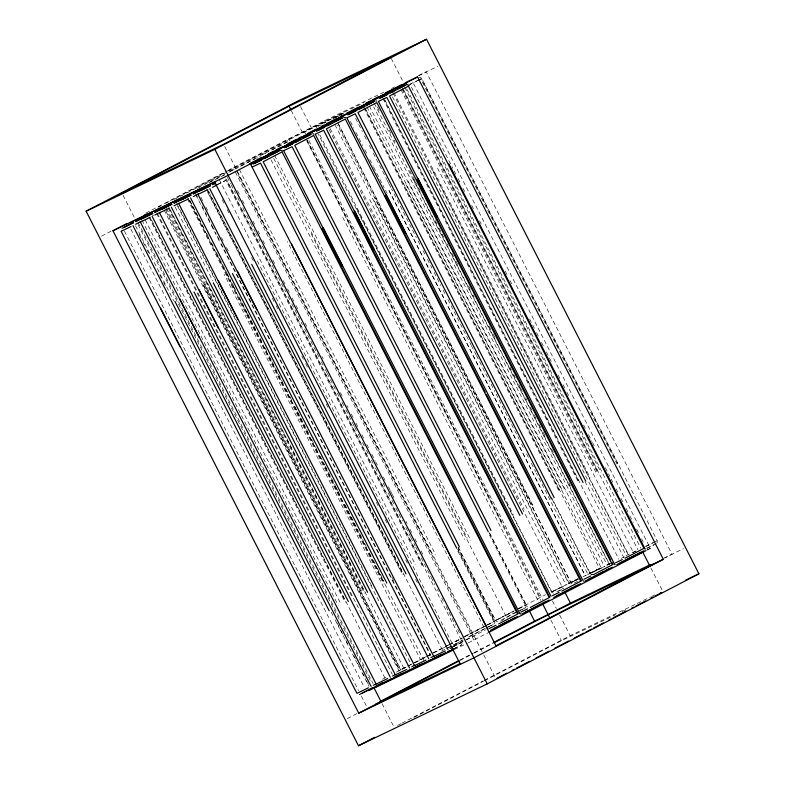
<?xml version="1.0" encoding="UTF-8"?>
<svg xmlns="http://www.w3.org/2000/svg" width="785" height="785" viewBox="0 0 785 785"><rect width="100%" height="100%" fill="white"/><g stroke="black" fill="none" stroke-linecap="round" stroke-linejoin="round"><path stroke-width="0.59" stroke-dasharray="3.92 2.94" d="M259.668 156.863L260.777 155.44L288.311 141.526M657.104 542.847L657.231 540.679L421.731 78.48L420.603 77.45L418.778 77.529M316.218 127.71L317.052 126.935M463.022 639.854L450.6 646.663M525.734 607.492L526.303 604.833M228.798 172.16L254.909 158.766M454.015 648.822L461.708 644.74L462.267 642.081L226.767 179.883L224.942 178.715M493.755 624.212L494.864 622.79L494.717 621.259L458.048 549.323M101.52 236.167L112.383 230.515M145.931 213.069L227.1 170.855M228.023 170.374L288.792 138.768L364.201 102.531M158.02 207.319L161.268 205.631M165.615 203.374L226.384 171.768M227.464 171.199L324.617 120.674L384.954 91.678M174.574 199.38L304.482 131.811L345.007 112.334M197.614 188.292L215.502 178.99M208.898 182.748L225.825 174.319M240.485 166.322L256.263 158.109M272.061 149.896L287.85 141.683M317.797 126.542L326.167 122.195M335.254 117.927L341.936 114.443L332.555 118.957M418.827 75.703L426.255 71.837L672.048 554.239L664.63 558.096M152.418 215.757L153.909 214.982M217.602 184.671L225.825 180.393L422.075 565.553M408.445 85.408L416.678 81.13M417.708 80.6L420.789 78.991L617.039 464.151M382.55 679.221L387.81 676.484M401.508 669.36L412.027 663.884M413.077 663.335L420.446 659.508L224.196 274.348M433.084 652.934L444.663 646.909M445.713 646.359L452.032 643.082L256.332 259.001M464.671 636.507L483.609 626.656L287.359 241.495M496.257 620.081L514.146 610.769M396.405 672.137L425.607 656.947M426.687 656.388L443.996 647.389M445.075 646.82L448.323 645.133M449.403 644.573L462.385 637.822M463.464 637.263L514.303 610.818M518.63 608.571L545.732 594.687M414.823 662.834L427.452 656.27M428.502 655.72L430.612 654.621L234.077 268.921M443.25 648.047L462.188 638.195M474.837 631.621L486.406 625.596M487.465 625.056L493.775 621.769L456.733 549.078M506.423 615.195L513.783 611.368M519.042 608.63L525.361 605.343L488.319 532.652M552.532 591.566L563.669 585.777M568.311 583.903L579.448 578.103M571.745 582.342L578.427 578.859M587.523 574.669L598.661 568.87M590.948 573.109L602.085 567.319M441.415 651.118L454.044 644.544M469.842 636.331L485.621 628.118M501.429 619.905L517.207 611.692M446.39 648.852L449.55 647.203M484.286 629.138L466.221 638.126M487.446 627.5L489.546 626.401M490.596 625.851L492.705 624.762M515.873 612.712C510.299 612.751 500.575 625.37 495.315 620.582L458.116 547.547M519.022 611.073L521.132 609.974M522.182 609.425L525.342 607.786L519.915 610.396M606.726 565.435L610.779 563.336M556.771 591.88L563.453 588.397M633.024 552.522L636.066 550.942M453.151 646.673L465.063 640.481M466.143 639.922L485.63 629.786M453.151 646.83L461.325 642.581M645.888 546.595L654.062 542.347M646.948 548.48L654.042 544.79M468.39 642.787L487.946 632.838M647.095 550.059L650.343 548.372L412.37 81.326M347.313 718.569L357.096 713.486M459.706 660.116L472.894 653.257M473.816 652.777L492.372 643.121M460.236 660.371L473.257 653.601M474.346 653.041L492.794 643.445M397.553 725.428L400.811 723.731M401.9 723.171L483.315 680.821M484.394 680.261L570.155 635.664L636.174 603.94M413.842 717.49L483.295 681.37M484.374 680.811L561.422 640.737L615.558 614.724M391.538 88.519L394.835 86.939M418.523 75.556L437.726 66.323M303.393 132.439L344.968 112.461M262.131 154.792L268.912 151.534M419.347 79.619L409.927 84.152L452.798 168.284M419.524 79.54L421.447 78.618L617.697 463.768M230.545 171.218L237.325 167.961M216.552 178.44L224.677 174.535M216.886 184.622L226.482 180.01L422.732 565.171M578.182 578.643L568.585 583.255L335.313 125.433M599.318 568.497L587.798 574.031L536.381 473.129M610.151 563.287L607.001 564.798L373.719 106.946M635.644 551.041L626.214 555.564L391.273 94.465M645.427 546.34L653.1 542.651M655.024 541.729L656.947 540.806M551.198 592.057L577.456 579.448M582.931 576.818L610.279 563.669M621.229 558.42L624.507 556.84M563.394 586.415L551.875 591.949L355.625 206.789M578.417 579.202L571.087 582.715L374.837 197.565M601.81 567.957L590.291 573.492L551.6 497.543M517.884 608.866L524.655 605.618M496.954 619.807L503.734 616.549M486.298 625.292L493.078 622.044M574.1 583.108L579.428 580.547M590.958 575.012L592.881 574.09M646.673 548.244L656.27 543.632M558.38 591.193L562.227 589.349M465.377 636.233L472.148 632.975M454.711 641.728L461.492 638.47M647.056 549.951L650.343 548.372M433.791 652.659L440.562 649.401M423.135 658.154L426.039 656.751M427.001 656.289L429.905 654.896M488.339 626.822L492.784 624.683M402.205 669.085L408.985 665.827M455.398 643.896L462.169 640.639M453.602 645.721L473.306 636.262L236.992 172.474M451.512 647.232L461.982 642.208M453.838 648.616L461.305 645.025M454.162 649.627L467.301 643.308M664.316 557.949L683.519 548.725M637.273 603.41L650.48 597.061M651.579 596.531L654.876 594.952M622.181 611.544L627.706 608.885M256.734 157.952L258.069 158.04M592.498 574.738L590.006 573.619L552.257 499.486M553.415 593.244L551.59 592.076L318.317 134.245M571.931 583.883L570.803 582.843L337.521 125.011M400.762 670.135L165.625 208.761M454.152 170.944L455.81 174.201M458.018 178.538L460.785 183.965M462.993 188.302L464.651 191.56M471.726 205.435L473.502 208.918M479.576 220.85L481.234 224.108M505.128 270.992L507.777 276.183M509.985 280.53L511.643 283.777M529.62 319.063L531.298 322.35M532.652 325.01L534.31 328.267M536.518 332.604L539.285 338.031M541.493 342.368L544.26 347.794M546.321 351.847L551.894 362.778M558.076 374.916L560.804 380.254M563.031 384.63L564.709 387.937M566.927 392.274L568.595 395.552M583.628 425.058L585.296 428.335M588.485 434.586L591.978 441.445M592.538 442.534L594.206 445.811M605.343 467.664L609.798 476.407M611.152 479.076L612.81 482.324M616.127 488.839L617.785 492.087M620.925 498.259L622.76 501.86M626.077 508.366L628.285 512.703M629.835 515.745L633.26 522.467M636.576 528.982L639.304 534.32M641.531 538.687L644.308 544.152M391.244 58.433L403.421 82.337M406.758 88.882L640.874 548.362M650.883 567.997L662.501 590.811M404.736 87.302L600.986 472.462M403.627 89.892L638.019 549.902M402.234 87.841L598.484 473.002M402.136 89.313L597.827 473.384M400.958 89.706L597.208 474.866M437.52 168.098L633.77 553.248M393.874 92.453L590.114 477.614M432.466 169.874L628.716 555.034M392.932 92.964L627.872 554.073M585.011 481.421L623.712 557.37M384.974 100.215L618.806 559.136M383.58 98.164L579.271 482.235M382.923 98.547L578.623 482.608M377.428 107.113L379.665 111.509M389.115 130.055L390.783 133.332M394.119 139.877L395.228 142.056M409.682 170.423L413.361 177.636M413.577 178.067L415.245 181.335M415.569 181.973L417.227 185.231M418.582 187.89L420.25 191.157M435.263 220.614L436.921 223.892M439.149 228.258L440.817 231.526M442.102 234.048L443.76 237.305M447.077 243.821L448.186 245.99M451.934 253.349L453.602 256.626M455.83 260.993L458.136 265.516M468.616 286.083L470.284 289.361M473.061 294.817L474.169 296.995M489.094 326.275L491.852 331.702M493.078 334.096L495.727 339.297M509.759 366.83L511.418 370.098M513.645 374.465L515.313 377.742M518.649 384.287L520.318 387.554M520.602 388.114L522.26 391.372M525.577 397.877L526.686 400.056M530.326 407.199L531.994 410.467M534.212 414.833L536.999 420.289M539.216 424.656L540.885 427.923M543.112 432.29L544.78 435.567M551.561 448.873L553.67 453.024M568.683 482.481L570.352 485.758M413.253 179.098L609.503 564.258M374.278 103.286L609.219 564.386M408.072 180.992L604.499 566.593M369.372 106.132L565.622 491.292M366.87 106.858L562.56 490.919M405.943 184.524L602.183 569.684M365.771 109.449L599.809 569.125M364.377 107.398L560.068 491.459M363.72 107.771L559.411 491.842M355.615 118.349L362.317 131.507M364.544 135.874L367.223 141.133M369.431 145.47L371.089 148.728M373.307 153.065L386.819 179.579M387.123 180.187L388.781 183.445M389.046 183.955L391.273 188.321M391.548 188.871L392.657 191.04M394.05 193.787L411.311 227.66M412.557 230.093L416.325 237.492M418.081 240.946L420.22 245.136M423.056 250.709L424.714 253.967M427.462 259.344L431.907 268.087M434.115 272.415L440.817 285.563M443.044 289.94L445.723 295.199M447.931 299.536L471.157 345.106M471.442 345.665L476.132 354.869M476.446 355.497L489.811 381.726M491.057 384.159L494.825 391.558M496.032 393.923L519.317 439.629M521.544 444.006L524.223 449.255M526.558 453.838L528.786 458.204M531.406 463.366L535.831 472.04M388.86 190.225L585.11 575.385M389.046 190.667L585.296 575.827M350.424 121.498L353.78 128.083M355.948 132.351L362.67 145.549M364.799 149.709L367.674 155.361M369.774 159.473L373.238 166.273M373.64 167.068L384.14 187.684M385.464 190.284L387.133 193.552M337.795 122.558L534.045 507.718M338.453 124.491L532.495 505.305M374.357 200.95L570.607 586.11M369.647 199.459L566.083 585.06M330.112 128.563L524.144 509.386M324.617 120.674L325.736 122.852M329.072 129.407L563.188 588.887M319.799 134.804L513.282 514.538M300.557 106.544L312.185 129.368M552.414 600.849L556.31 608.493M559.636 615.018L570.155 635.664M304.482 131.811L305.601 133.99M308.937 140.535L543.014 599.946M307.288 140.083L540.257 597.316M306.209 138.984L502.459 524.144M291.264 110.528L303.452 134.441M306.788 140.996L540.904 600.476M550.903 620.091L561.422 640.737M342.77 217.376L539.02 602.537M288.792 138.768L289.9 140.957M489.536 532.77L527.353 606.982M489.32 532.946L526.019 604.96M274.622 155.41L470.872 540.571M273.69 158.423L467.173 538.157M311.184 233.802L507.434 618.963M271.002 159.787L464.484 539.521M458.352 547.351L495.6 620.454M457.733 549.372L494.432 621.386M239.337 169.432L435.587 554.593M224.687 146.442L236.314 169.256M237.423 171.434L482.108 651.648M483.766 654.916L495.394 677.73M236.648 170.787L432.898 555.947M235.343 172.023L473.875 640.158M237.462 190.588L239.739 195.043M242.437 200.352L244.096 203.609M252.947 220.968L254.605 224.216M257.922 230.731L259.58 233.989M262.897 240.495L264.555 243.752M272.846 260.021L275.054 264.368M283.346 280.637L285.004 283.895M287.546 288.88L289.979 293.659M292.197 297.996L293.855 301.254M296.063 305.591L297.721 308.848M304.914 322.949L307.563 328.159M322.017 356.527L323.155 358.755M340.366 392.529L343.055 397.809M346.921 405.403L348.03 407.582M351.346 414.087L353.554 418.425M355.929 423.086L358.529 428.188M361.846 434.704L364.613 440.13M366.821 444.467L368.479 447.725M371.796 454.23L375.112 460.736M375.672 461.825L377.33 465.083M383.414 477.015L385.072 480.273M388.389 486.778L390.047 490.036M390.4 490.733L392.068 494.01M392.255 494.373L393.913 497.631M405.963 521.279L407.081 523.467M409.947 529.09L411.605 532.348M414.922 538.853L416.58 542.111M420.976 550.746L423.213 555.132M227.248 177.086L230.594 183.651M231.143 184.75L235.598 193.483M237.747 197.702L240.612 203.325M242.84 207.691L245.489 212.892M246.735 215.345L250.464 222.655M250.631 222.989L255.086 231.732M255.645 232.821L260.1 241.564M262.327 245.931L265.104 251.396M265.938 253.035L285.711 291.824M287.938 296.2L289.714 299.693M291.834 303.844L302.431 324.647M304.639 328.974L320.123 359.363M321.34 361.757L323.989 366.958M325.235 369.401L326.903 372.679M327.306 373.464L335.813 390.165M337.256 393L339.709 397.809M341.936 402.185L344.438 407.101M345.832 409.829L352.514 422.948M352.73 423.38L354.388 426.628M354.741 427.315L356.41 430.592M358.264 434.223L360.305 438.246M362.533 442.612L364.211 445.89M366.438 450.256L369.215 455.722M371.442 460.098L373.111 463.376M375.338 467.742L377.055 471.118M379.233 475.396L380.931 478.713M383.139 483.04L385.906 488.476M388.114 492.813L389.811 496.149M391.98 500.408L393.717 503.803M395.856 508.003L402.489 521.024M405.806 527.53L410.418 536.577M410.781 537.293L415.206 545.977M415.756 547.057L419.072 553.572M421.28 557.909L424.047 563.336M424.332 563.895L431.014 577.004M431.23 577.436L434.91 584.658M437.314 589.378L438.423 591.547M441.739 598.052L443.397 601.31M446.047 606.511L448.372 611.073M448.922 612.163L455.555 625.174M457.733 629.452L459.431 632.769M219.221 179.53L415.461 564.69M222.145 199.655L223.872 203.03M227.208 209.585L228.877 212.863M251.71 257.666L253.378 260.944M272.307 298.094L273.975 301.371M276.202 305.738L277.87 309.015M301.754 355.89L303.481 359.275M305.708 363.651L308.387 368.901M326.305 404.079L327.983 407.356M376.388 502.351L378.046 505.609M385.229 519.709L386.887 522.967M405.678 559.862L407.337 563.11M415.638 579.389L417.296 582.637M208.663 191.295L324.725 419.131M325.284 420.22L443.054 651.305M207.269 189.244L403.519 574.404M206.612 189.627L402.862 574.787M207.829 192.639L401.312 572.373M200.911 197.251L203.668 202.677M205.886 207.014L207.593 210.38M221.498 237.659L223.166 240.926M226.502 247.481L228.17 250.749M392.009 577.211L393.668 580.468M195.661 193.522L199.007 200.077M201.745 205.454L212.244 226.07M212.372 226.306L216.12 233.665M217.376 236.138L219.986 241.25M221.272 243.782L233.802 268.382M195.75 194.778L430.7 655.887M189.842 200.303L205.327 230.672M206.533 233.057L209.193 238.267M211.4 242.614L214.168 248.04M216.375 252.377L226.885 272.994M227.1 273.425L230.751 280.588M232.105 283.248L233.773 286.515M234.067 287.094L235.726 290.352M239.042 296.858L247.118 312.705M247.677 313.794L258.236 334.528M260.051 338.09L263.24 344.35M265.026 347.853L267.135 351.984M269.353 356.351L271.659 360.874M272.14 361.807L283.827 384.738M286.034 389.075L287.702 392.353M289.9 396.67L292.668 402.097M294.875 406.444L297.152 410.908M297.643 411.86L305.385 427.05M306.601 429.454L309.251 434.645M311.606 439.276L314.226 444.408M315.501 446.91L318.102 452.003M320.309 456.35L324.735 465.024M325.284 466.113L335.784 486.729M336.068 487.279L337.736 490.556M338.001 491.067L340.759 496.493M344.968 504.745L358.303 530.925M359.559 533.378L363.308 540.747M364.534 543.141L367.203 548.381M369.431 552.748L371.168 556.163M373.317 560.382L376.692 567.015M377.212 568.026L383.885 581.116M189.46 200.528L247.196 313.902M247.756 314.991L423.841 660.538M188.066 198.468L384.307 583.628M187.409 198.85L383.659 584.011M176.723 203.374L372.414 587.445M177.645 206.18L410.938 664.032M175.143 206.897L212.951 281.108M170.247 209.752L286.309 437.588M286.868 438.678L404.638 669.762M168.853 207.701L365.103 592.861M168.196 208.084L364.446 593.244M166.557 208.261L362.258 592.322M204.6 284.582L400.85 669.742M166.126 211.616L399.967 670.537M203.433 285.514L399.683 670.665M164.085 209.948L399.025 671.047M157.334 213.235L392.284 674.344M156.607 213.471L352.298 597.542M151.593 220.075L326.531 563.453M327.09 564.543L385.425 678.996M149.641 216.935L345.891 602.095M148.993 217.308L345.233 602.468M145.137 219.8L340.837 603.871M141.899 220.065L338.149 605.225M138.121 222.469L373.071 683.568M123.049 195.269L134.677 218.083M138.013 224.628L371.57 683.019M382.128 703.743L393.756 726.567M135.53 225.766L173.671 300.626M139.171 234.421L140.839 237.698M143.056 242.065L144.725 245.332M146.952 249.699L148.62 252.976M159.738 274.799L161.406 278.076M163.633 282.433L165.301 285.711M337.02 622.878L338.777 626.185M340.916 630.522L343.693 635.978M345.92 640.334L347.588 643.612M353.79 655.789L355.448 659.037M357.587 663.256L359.314 666.632M362.591 673.069L364.289 676.405M366.487 680.713L368.165 683.99M331.231 612.163L332.889 615.43M335.116 619.797L339.552 628.52M340.111 629.609L368.979 686.296M130.801 229.043L364.318 687.356M124.462 231.143L358.578 690.623M361.355 696.079L366.919 706.991"/><path stroke-width="1.18" d="M645.025 549.392L645.034 548.45M86.105 211.194L297.78 101.108L426.52 39.25L698.895 573.806L487.22 683.892L358.48 745.75L86.105 211.194L214.845 149.336L426.52 39.25M289.057 106.181L121.94 193.1L223.578 144.263L390.695 57.354L289.057 106.181L290.715 109.449M405.021 82.925L417.532 76.91L663.325 559.312L473.934 657.82L358.745 713.163L112.952 230.761L126.738 223.588M144.254 215.139L146.56 214.011M122.087 228.337L133.234 222.538M135.834 221.635L146.972 215.846M141.3 219.103L152.437 213.304M155.047 212.411L166.185 206.612M160.503 209.87L171.65 204.08M249.885 163.565L261.827 157.363M268.333 153.968L273.759 151.152M275.927 150.023L281.354 147.197M287.869 143.812L296.544 139.298M298.722 138.17L300.89 137.041M307.396 133.656L316.08 129.142M321.507 126.316L323.675 125.188M326.933 123.5L335.617 118.977M341.033 116.16L343.212 115.032M346.46 113.334L358.402 107.133M365.996 103.178L370.334 100.922M372.502 99.793L377.928 96.967M393.128 89.068L385.533 93.022L402.96 84.603M395.297 87.94L400.723 85.123M174.25 203.178L185.397 197.388M179.716 200.646L190.853 194.847M417.532 76.91L228.131 175.418L112.952 230.761M265.644 156.195L250.493 164.075L407.484 82.494M267.803 155.067L285.112 146.069M287.271 144.94L304.58 135.942M307.828 134.255L325.127 125.257M327.296 124.128L344.595 115.13M346.764 114.002L364.073 105.004M366.232 103.875L383.541 94.877M385.7 93.749L403.009 84.751M193.463 193.954L204.6 188.155M135.619 224.265L140.76 221.596M198.929 191.412L210.066 185.623M212.676 184.72L215.708 183.14M154.831 215.031L159.973 212.362M253.015 164.173L268.804 155.97M284.602 147.747L300.38 139.544M316.188 131.321L331.967 123.117M347.765 114.895L363.553 106.681M379.351 98.468L395.14 90.255M264.3 158.629L280.088 150.416M295.886 142.203L311.674 133.99M327.473 125.777L343.251 117.564M359.059 109.35L374.837 101.137M390.645 92.915L406.424 84.711M174.035 205.807L179.176 203.129M193.247 196.574L198.389 193.905M212.46 187.35L216.915 185.024M373.346 685.295L376.388 683.715M392.559 676.071L395.591 674.492M411.762 666.838L414.804 665.258M361.807 693.273L372.953 687.483M430.975 657.604L434.017 656.024M371.099 688.896L382.236 683.107M381.019 684.049L391.146 678.78M374.121 687.778L379.538 684.971M450.188 648.381L452.415 647.223M390.312 679.673L401.449 673.873M400.222 674.815L411.369 669.026M498.661 623.928L517.6 614.076L282.1 151.888L263.161 161.739L459.411 546.9M530.248 607.502L549.186 597.65L313.686 135.462L294.748 145.313L490.998 530.464M561.824 591.076L580.763 581.224L345.272 119.035L326.325 128.877L522.574 514.038M593.411 574.649L612.349 564.798L376.849 102.609L357.911 112.451L554.161 497.611M624.997 558.223L643.935 548.372L408.435 86.173L389.497 96.025L585.747 481.185M409.515 670.439L420.662 664.65M419.435 665.592L430.572 659.792M428.728 661.215L439.865 655.416M438.648 656.358L445.733 652.669M447.558 651.727L449.785 650.559M447.931 651.982L453.004 649.352M493.667 628.638L509.445 620.425M525.253 612.212L541.032 603.999M556.83 595.786L572.618 587.572M588.416 579.359L604.205 571.146M620.003 562.933L635.781 554.72M498.642 626.371L514.42 618.158M530.228 609.945L546.007 601.732M561.805 593.519L577.593 585.306M593.391 577.093L609.17 568.88M624.978 560.667L640.756 552.454M489.026 632.268L646.006 550.628M379.822 701.662L458.823 660.577M493.353 642.621L534.585 621.17L663.325 559.312M358.745 713.163L459.156 660.941M493.883 642.876L570.42 603.076L650.5 564.592M495.678 645.967L652.953 564.17M358.48 745.75L374.759 737.282M497.033 678.25L506.796 673.177M512.222 670.351L514.391 669.222M516.559 668.094L529.581 661.323M536.096 657.938L549.117 651.158M554.544 648.341L568.654 641.002M574.08 638.185L583.844 633.102M586.012 631.974L591.439 629.148M593.607 628.02L603.371 622.947M608.797 620.121L610.975 618.992M613.144 617.864L626.165 611.093M631.591 608.267L633.76 607.139M635.928 606.01L645.692 600.927M651.118 598.111L653.287 596.983M655.465 595.854L661.971 592.469L659.743 593.489M399.771 86.026L403.048 84.446M398.289 88.617L405.07 85.359M380.705 97.821L387.486 94.563M366.713 105.043L373.483 101.785M349.129 114.247L355.899 110.989M335.126 121.469L341.897 118.211M317.542 130.673L324.313 127.415M378.674 101.294L386.809 97.389L583.059 482.549M303.54 137.895L310.32 134.637M285.956 147.099L292.736 143.841M347.098 117.721L355.222 113.815L551.472 498.975M271.953 154.321L278.734 151.073M130.202 222.538L215.63 181.492M254.369 163.525L261.15 160.268M315.511 134.147L323.646 130.241L519.886 515.402M135.462 221.38L145.058 216.768M154.665 212.146L164.261 207.534M173.877 202.923L183.474 198.311M193.081 193.689L202.687 189.077M212.293 184.465L215.492 182.925M124.01 227.414L133.607 222.803M143.213 218.181L152.82 213.569M162.426 208.947L172.023 204.335M181.639 199.724L191.236 195.112M200.842 190.49L210.449 185.878M283.925 150.573L292.059 146.667L488.309 531.828M252.338 166.999L260.473 163.094L456.723 548.254M121.41 231.153L131.017 226.541M140.623 221.929L150.22 217.317M159.836 212.696L169.432 208.084M179.039 203.472L188.645 198.86M198.252 194.238L207.848 189.627M615.528 562.835L622.309 559.577M583.952 579.261L590.722 576.004M637.135 554.073L643.916 550.815M632.818 556.791L642.67 552.061M552.365 595.687L559.136 592.43M616.843 564.572L623.624 561.314M605.559 570.499L612.329 567.241M585.257 580.998L592.037 577.74M520.779 612.114L527.559 608.856M573.972 586.925L580.743 583.667M553.68 597.424L560.451 594.166M489.192 628.54L495.973 625.282M542.386 603.351L549.166 600.093M522.094 613.85L528.864 610.593M368.43 687.817L356.91 693.351L160.66 308.191M387.643 678.583L376.123 684.118L179.873 298.957M406.846 669.36L395.336 674.894L199.086 289.734M426.059 660.126L414.539 665.66L218.289 280.5M445.272 650.893L433.752 656.427L237.502 271.267M510.799 619.777L517.58 616.519M490.507 630.277L497.288 627.019M375.936 686.051L383.404 682.459M394.08 677.327L402.607 673.236M413.283 668.104L422.889 663.492M432.496 658.87L442.092 654.258M451.709 649.637L453.838 648.616M359.579 694.44L369.176 689.829M378.792 685.207L388.389 680.595M397.995 675.973L407.601 671.361M417.208 666.75L426.804 662.138M436.421 657.516L446.017 652.904M368.734 690.672L453.063 650.157M375.809 704.076L460.569 663.354M685.688 580.144L698.895 573.806M406.895 84.554L409.181 85.408M280.549 150.259L282.659 150.906M375.986 100.922L376.643 101.069M344.399 117.348L345.439 117.681M312.813 133.774L313.863 134.107M584.118 581.214L583.069 580.88M520.946 614.066L519.523 613.36M615.047 564.641L614.272 564.081M448.892 163.918L644.593 547.989M642.542 551.639L649.774 565.828M417.924 178.323L614.174 563.483M378.39 101.422L437.294 216.964M416.757 179.255L610.799 560.078M611.898 562.237L613.006 564.415M386.348 194.749L582.598 579.909M346.813 117.848L405.708 233.39M385.17 195.681L485.248 392.078M486.337 394.227L581.42 580.841M564.857 592.155L570.42 603.076M354.761 211.175L551.011 596.335M315.227 134.274L374.121 249.816M353.593 212.107L549.834 597.267M542.572 603.743L549.794 617.923M529.581 611.348L534.585 621.17M323.175 227.601L519.425 612.761M283.64 150.7L342.535 266.243M322.007 228.533L518.257 613.693M291.588 244.027L487.838 629.187M250.415 163.829L496.208 646.232M214.845 149.336L487.22 683.892M214.58 181.924L460.383 664.326M251.71 264.378L447.96 649.538M209.772 188.704L406.022 573.864M197.967 194.366L256.862 309.908M232.497 273.612L428.747 658.772M190.559 197.938L386.809 583.098M178.754 203.6L237.659 319.142M213.285 282.835L409.534 667.996M171.356 207.161L367.596 592.322M159.551 212.823L218.446 328.365M194.081 292.069L390.331 677.229M152.143 216.395L348.393 601.555M140.338 222.057L199.233 337.599M373.797 687.385L381.019 701.574M174.869 301.293L371.119 686.453M132.93 225.619L329.18 610.779M121.125 231.281L180.03 346.823"/></g></svg>
